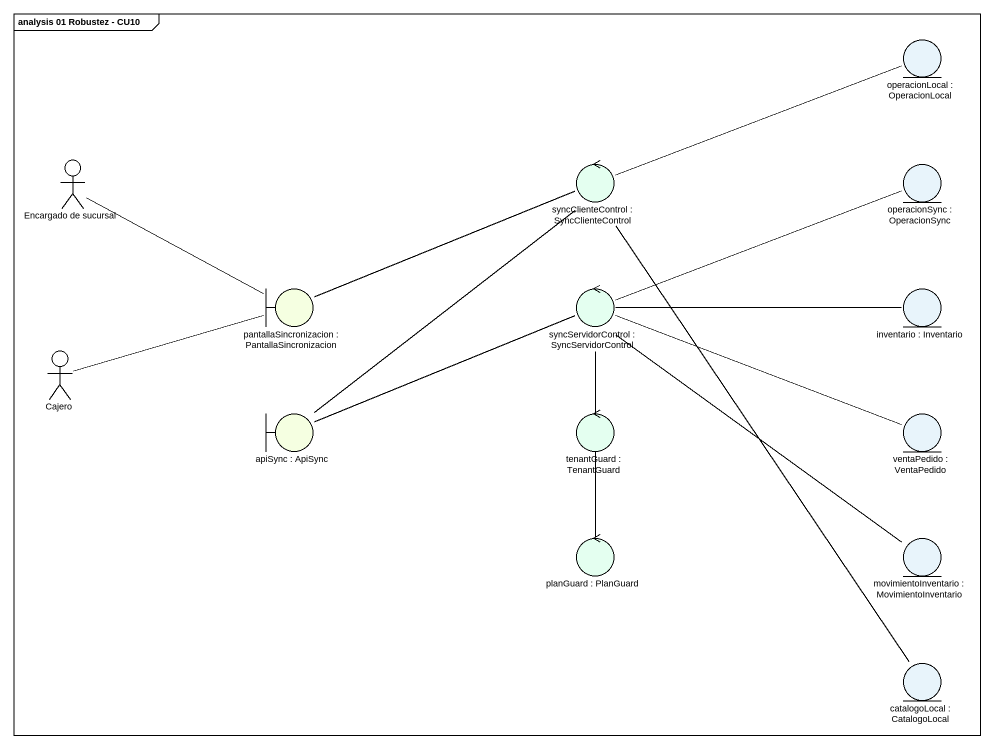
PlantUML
@startuml
mainframe analysis 01 Robustez - CU10
entity "operacionLocal : OperacionLocal" as operacionLocal #E8F4FB
actor "Encargado de sucursal" as Encargado_de_sucursal
control "syncClienteControl : SyncClienteControl" as syncClienteControl #E4FFF0
entity "operacionSync : OperacionSync" as operacionSync #E8F4FB
boundary "pantallaSincronizacion : PantallaSincronizacion" as pantallaSincronizacion #F5FFE1
control "syncServidorControl : SyncServidorControl" as syncServidorControl #E4FFF0
entity "inventario : Inventario" as inventario #E8F4FB
actor Cajero
boundary "apiSync : ApiSync" as apiSync #F5FFE1
control "tenantGuard : TenantGuard" as tenantGuard #E4FFF0
entity "ventaPedido : VentaPedido" as ventaPedido #E8F4FB
control "planGuard : PlanGuard" as planGuard #E4FFF0
entity "movimientoInventario : MovimientoInventario" as movimientoInventario #E8F4FB
entity "catalogoLocal : CatalogoLocal" as catalogoLocal #E8F4FB
Encargado_de_sucursal -- pantallaSincronizacion
syncClienteControl -right- operacionLocal
syncClienteControl -left- pantallaSincronizacion
syncClienteControl -- apiSync
syncClienteControl -- catalogoLocal
pantallaSincronizacion -right- syncClienteControl
syncServidorControl -right- operacionSync
syncServidorControl -right- inventario
syncServidorControl -left- apiSync
syncServidorControl -- tenantGuard
syncServidorControl -right- ventaPedido
syncServidorControl -- planGuard
syncServidorControl -- movimientoInventario
Cajero -right- pantallaSincronizacion
apiSync -up- syncClienteControl
apiSync -right- syncServidorControl
@enduml
